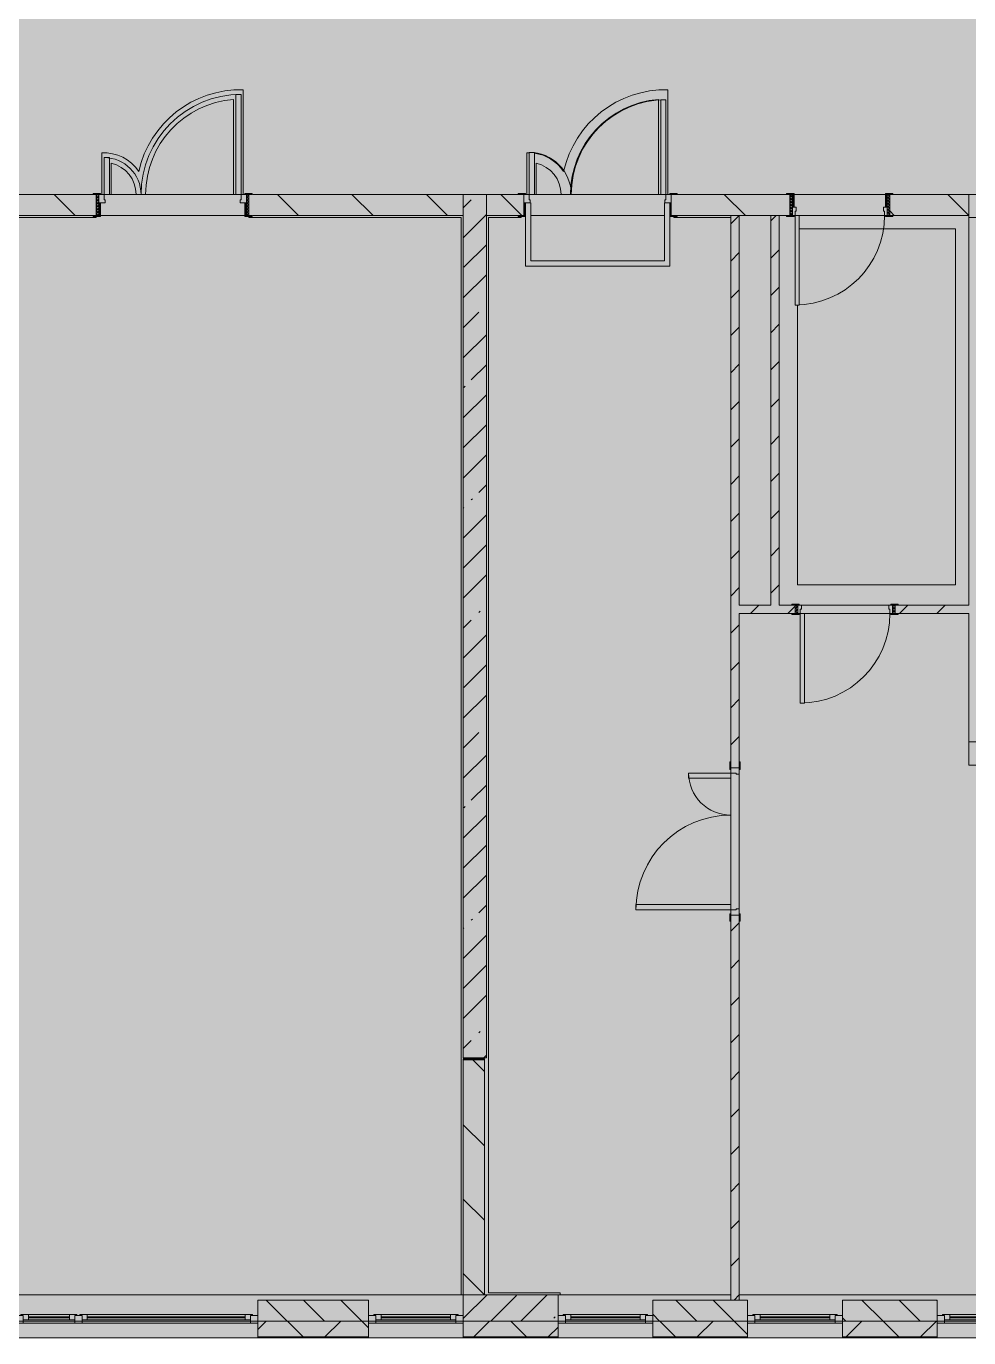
# Model space of a CAD drawing. Header units: millimetres. Extents: x 81382 to 274816, y -8553 to 29000.
# Drawn here: x 250786 to 259736, y -258 to 12198 of the extents above; entities that cross this region are included whole.
import ezdxf

# ---------------------------------------------------------------- set-up
doc = ezdxf.new("R2010")
doc.units = ezdxf.units.MM
for name, color, linetype, lineweight, true_color in [('A-DETL-1', 7, 'Continuous', 5, 0x737373), ('A-DOOR-4', 7, 'Continuous', 5, 0xb7b7b7), ('A-DOOR-5', 7, 'Continuous', 5, 0xe2e2e2), ('A-DOOR-6', 7, 'Continuous', 5, 0xaaaaaa), ('A-DOOR-FRAM-4', 7, 'Continuous', 5, 0xe2e2e2), ('A-DOOR-FRAM-5', 7, 'Continuous', 5, 0xb7b7b7), ('A-DOOR-FRAM-6', 7, 'Continuous', 5, 0xaaaaaa), ('A-FLOR-1', 7, 'Continuous', 5, 0xb7b7b7), ('A-GLAZ-2', 7, 'Continuous', 5, 0x737373), ('A-WALL-3', 7, 'Continuous', 5, 0x737373), ('A-WALL-4', 7, 'Continuous', 9, 0x737373), ('I-WALL-3', 7, 'Continuous', 5, 0x737373), ('S-COLS-2', 7, 'Continuous', 5, 0x737373)]:
    doc.layers.add(name, color=color, linetype=linetype, lineweight=lineweight, true_color=true_color)
doc.layers.add('A-DETL-GENF-2', color=7, linetype='Continuous', lineweight=9, true_color=0xc0c0c0, transparency=0.4)
for name, color, linetype, lineweight in [('A-WALL-2', 7, 'Continuous', 5), ('I-WALL-2', 7, 'Continuous', 5), ('S-COLS-1', 7, 'Continuous', 5)]:
    doc.layers.add(name, color=color, linetype=linetype, lineweight=lineweight)
pattern_1 = [(135, (147806.5, 0), (-353.5534, -353.5534), [])]
pattern_2 = [(45, (147806.5, 0), (-285.1231, 285.1231), []), (45, (148091.6, 0), (-285.1231, 285.1231), [504.031, -100.806, 16.764, -84.042])]
pattern_3 = [(45, (147806.5, 0), (-176.7767, 176.7767), [])]

# ---------------------------------------------------------------- blocks, each defined once
blk = doc.blocks.new('110_Дверь_СКБ_2Ст - Д-2а_л_ Из коридора на лестницу-32216062-3_6_3_птичка')
at = {"layer": 'A-DOOR-5'}
for points in [[(612.5, 100), (662.5, 100), (662.5, 1000), (612.5, 1000), (612.5, 299.9)], [(-587.5, 100), (-587.5, 500), (-637.5, 500), (-637.5, 100)], [(712.5, -100), (712.5, 20), (697.5, 20), (697.5, -100)]]:
    blk.add_hatch(color=256, dxfattribs=at).paths.add_polyline_path(points)
h = blk.add_hatch(color=256, dxfattribs=at)
h.paths.add_polyline_path([(652.5, 20), (712.5, 20), (712.5, 100), (662.5, 100), (662.5, 50), (652.5, 50)])
h.paths.add_polyline_path([(-627.5, 20), (-627.5, 50), (-637.5, 50), (-637.5, 100), (-687.5, 100), (-687.5, 20)])
at = {"layer": 'A-DOOR-FRAM-4'}
for points in [[(-672.5, 100), (-672.5, 108), (-742.5, 108), (-742.5, 100)], [(-672.5, -100), (-672.5, 20), (-687.5, 20), (-687.5, -100)], [(767.5, 100), (767.5, 108), (697.5, 108), (697.5, 100)], [(-672.5, -108), (-672.5, -100), (-742.5, -100), (-742.5, -108)], [(767.5, -108), (767.5, -100), (697.5, -100), (697.5, -108)]]:
    blk.add_hatch(color=256, dxfattribs=at).paths.add_polyline_path(points)
at = {"layer": 'A-DOOR-4'}
for p, q in [((662.5, 1000), (612.5, 1000)), ((612.5, 1000), (612.5, 100)), ((662.5, 100), (662.5, 1000)), ((-637.5, 500), (-637.5, 100)), ((-587.5, 500), (-637.5, 500)), ((-587.5, 100), (-587.5, 500)), ((-637.5, 100), (-587.5, 100)), ((612.5, 100), (662.5, 100))]:
    blk.add_line(p, q, dxfattribs=at)
for centre, radius, start, end in [((662.5, 100), 900, 90, 180), ((-637.5, 100), 400, 360, 90)]:
    blk.add_arc(centre, radius, start, end, dxfattribs=at)
at = {"layer": 'A-DOOR-FRAM-5'}
for p, q in [((-672.5, 108), (-742.5, 108)), ((-742.5, 108), (-742.5, 100)), ((-742.5, 100), (-672.5, 100)), ((-637.5, 100), (-687.5, 100)), ((-687.5, 100), (-687.5, 20)), ((-687.5, 20), (-627.5, 20)), ((-672.5, 20), (-687.5, 20)), ((-687.5, 20), (-687.5, -100)), ((-672.5, 100), (-672.5, 108)), ((-672.5, -100), (-672.5, 20)), ((-637.5, 50), (-637.5, 100)), ((-627.5, 50), (-637.5, 50)), ((-627.5, 20), (-627.5, 50)), ((662.5, 50), (652.5, 50)), ((652.5, 50), (652.5, 20)), ((652.5, 20), (712.5, 20)), ((662.5, 100), (662.5, 50)), ((712.5, 100), (662.5, 100)), ((767.5, 108), (697.5, 108)), ((697.5, 108), (697.5, 100)), ((697.5, 100), (767.5, 100)), ((712.5, 20), (697.5, 20)), ((697.5, 20), (697.5, -100)), ((712.5, 20), (712.5, 100)), ((712.5, -100), (712.5, 20)), ((767.5, 100), (767.5, 108)), ((-672.5, -100), (-742.5, -100)), ((-742.5, -100), (-742.5, -108)), ((-742.5, -108), (-672.5, -108)), ((-687.5, -100), (-672.5, -100)), ((-672.5, -108), (-672.5, -100)), ((697.5, -100), (712.5, -100)), ((767.5, -100), (697.5, -100)), ((697.5, -100), (697.5, -108)), ((697.5, -108), (767.5, -108)), ((767.5, -108), (767.5, -100))]:
    blk.add_line(p, q, dxfattribs=at)
blk = doc.blocks.new('120_Окно_СКБ_2Ст_Фрамуга сверху - 120_Окно_СКБ_2Ст_2300х2500_h_ ДОО-V62-3_6_3_птичка')
at = {"layer": 'A-GLAZ-2'}
for p, q in [((-1150, -127), (-1150, -57)), ((-1150, -57), (-1080, -57)), ((1150, -57), (-1150, -57)), ((-1080, -57), (-1080, -127)), ((-1080, -57), (1080, -57)), ((520, -87), (-1080, -87)), ((-1080, -87), (-1080, -127)), ((-1030, -137), (-1030, -87)), ((-1030, -107), (470, -107)), ((470, -117), (-1030, -117)), ((470, -137), (470, -87)), ((520, -127), (520, -57)), ((520, -57), (590, -57)), ((520, -127), (520, -87)), ((590, -57), (590, -127)), ((1080, -87), (590, -87)), ((590, -87), (590, -127)), ((640, -137), (640, -87)), ((640, -107), (1030, -107)), ((1030, -117), (640, -117)), ((1030, -137), (1030, -87)), ((1080, -127), (1080, -57)), ((1080, -57), (1150, -57)), ((1080, -127), (1080, -87)), ((1150, -57), (1150, -127)), ((-1080, -127), (-1150, -127)), ((-1150, -127), (-1100, -127)), ((-1080, -127), (-1100, -127)), ((-1100, -127), (-1100, -137)), ((-1100, -137), (540, -137)), ((540, -137), (-1100, -137)), ((590, -127), (520, -127)), ((540, -127), (520, -127)), ((540, -127), (570, -127)), ((540, -127), (570, -127)), ((540, -137), (540, -127)), ((590, -127), (570, -127)), ((570, -127), (570, -137)), ((570, -137), (1100, -137)), ((1100, -137), (570, -137)), ((1150, -127), (1080, -127)), ((1100, -127), (1080, -127)), ((1100, -127), (1150, -127)), ((1100, -137), (1100, -127))]:
    blk.add_line(p, q, dxfattribs=at)
blk = doc.blocks.new('120_Окно_СКБ_1Ст - 120_Окно_СКБ_1Ст 900х2500_h_ с форточкой-22876038-3_6_3_птичка')
at = {"layer": 'A-GLAZ-2'}
for p, q in [((-450, -127), (-450, -57)), ((-450, -57), (-380, -57)), ((450, -57), (-450, -57)), ((-380, -57), (-380, -127)), ((380, -87), (-380, -87)), ((-380, -87), (-380, -127)), ((-330, -137), (-330, -87)), ((-330, -107), (330, -107)), ((330, -117), (-330, -117)), ((330, -137), (330, -87)), ((380, -127), (380, -57)), ((380, -57), (450, -57)), ((380, -127), (380, -87)), ((450, -57), (450, -127)), ((-380, -127), (-450, -127)), ((-450, -127), (-400, -127)), ((-380, -127), (-400, -127)), ((-400, -127), (-400, -137)), ((-400, -137), (400, -137)), ((400, -137), (-400, -137)), ((450, -127), (380, -127)), ((400, -127), (380, -127)), ((400, -127), (450, -127)), ((400, -137), (400, -127))]:
    blk.add_line(p, q, dxfattribs=at)
blk = doc.blocks.new('110_Дверь_СКБ_1Ст_Внутренняя1 - Д-8 950x2100h_охрана-V34-3_6_3_птичка')
at = {"layer": 'A-DOOR-5'}
h = blk.add_hatch(color=256, dxfattribs=at)
h.paths.add_polyline_path([(437, 100), (437, 60), (427, 60), (427, 20), (462, 20), (462, 100)])
h.paths.add_polyline_path([(-413, 100), (-438, 100), (-438, 20), (-403, 20), (-403, 60), (-413, 60)])
at = {"layer": 'A-DOOR-6'}
h = blk.add_hatch(dxfattribs=at)
h.set_pattern_fill('FP_6', color=256, style=0, pattern_type=2)
h.set_pattern_definition([(135, (1826.41, 164.685), (-14.14214, -14.14214), []), (225, (1826.41, 164.685), (14.14214, -14.14214), [])])
h.paths.add_polyline_path([(487, 100), (462, 100), (462, -100), (487, -100)])
at = {"layer": 'A-DOOR-FRAM-4'}
for points in [[(397, 950), (397, 100), (437, 100), (437, 950)], [(-493, 108), (-493, 100), (-423, 100), (-423, 108)], [(-423, 20), (-438, 20), (-438, -100), (-423, -100)], [(517, 108), (447, 108), (447, 100), (517, 100)], [(462, 20), (447, 20), (447, -100), (462, -100)], [(-493, -100), (-493, -108), (-423, -108), (-423, -100)], [(447, -100), (447, -108), (517, -108), (517, -100)]]:
    blk.add_hatch(color=256, dxfattribs=at).paths.add_polyline_path(points)
at = {"layer": 'A-DOOR-FRAM-6'}
h = blk.add_hatch(dxfattribs=at)
h.set_pattern_fill('FP_7', color=256, style=0, pattern_type=2)
h.set_pattern_definition([(45, (-296.384, 164.685), (-14.1421, 14.1421), []), (135, (-296.384, 164.685), (-14.1421, -14.1421), [])])
h.paths.add_polyline_path([(-438, 100), (-463, 100), (-463, -100), (-438, -100)])
at = {"layer": 'A-DOOR-4'}
for p, q in [((437, 950), (397, 950)), ((397, 950), (397, 100)), ((437, 100), (437, 950)), ((397, 100), (437, 100))]:
    blk.add_line(p, q, dxfattribs=at)
blk.add_arc((437, 100), 850, 90, 180, dxfattribs=at)
at = {"layer": 'A-DOOR-FRAM-5'}
for p, q in [((-423, 108), (-493, 108)), ((-493, 108), (-493, 100)), ((-493, 100), (-423, 100)), ((-438, 100), (-463, 100)), ((-463, 100), (-463, -100)), ((-413, 100), (-438, 100)), ((-438, 100), (-438, 20)), ((-438, -100), (-438, 100)), ((-423, 100), (-438, 100)), ((-438, 100), (-438, 99)), ((-438, 99), (-423, 99)), ((-438, 20), (-403, 20)), ((-423, 20), (-438, 20)), ((-438, 20), (-438, -100)), ((-423, 100), (-423, 108)), ((-423, 99), (-423, 100)), ((-423, -100), (-423, 20)), ((-413, 60), (-413, 100)), ((-403, 60), (-413, 60)), ((-403, 20), (-403, 60)), ((437, 60), (427, 60)), ((427, 60), (427, 20)), ((427, 20), (462, 20)), ((437, 100), (437, 60)), ((462, 100), (437, 100)), ((517, 108), (447, 108)), ((447, 108), (447, 100)), ((462, 100), (447, 100)), ((447, 100), (447, 99)), ((447, 100), (517, 100)), ((447, 99), (462, 99)), ((462, 20), (447, 20)), ((447, 20), (447, -100)), ((462, 20), (462, 100)), ((487, 100), (462, 100)), ((462, 100), (462, -100)), ((462, 99), (462, 100)), ((462, -100), (462, 20)), ((487, -100), (487, 100)), ((517, 100), (517, 108)), ((-423, -100), (-493, -100)), ((-493, -100), (-493, -108)), ((-493, -108), (-423, -108)), ((-463, -100), (-438, -100)), ((-438, -100), (-423, -100)), ((-423, -108), (-423, -100)), ((447, -100), (462, -100)), ((517, -100), (447, -100)), ((447, -100), (447, -108)), ((447, -108), (517, -108)), ((462, -100), (487, -100)), ((517, -108), (517, -100))]:
    blk.add_line(p, q, dxfattribs=at)
blk = doc.blocks.new('110_Дверь_СКБ_1Ст_Внутренняя1 - Д-8 950x2100h_охрана-V64-3_6_3_птичка')
at = {"layer": 'A-DOOR-5'}
h = blk.add_hatch(color=256, dxfattribs=at)
h.paths.add_polyline_path([(462, 40), (437, 40), (437, 0), (427, 0), (427, -40), (462, -40)])
h.paths.add_polyline_path([(-438, 40), (-438, -40), (-403, -40), (-403, 0), (-413, 0), (-413, 40)])
at = {"layer": 'A-DOOR-6'}
h = blk.add_hatch(dxfattribs=at)
h.set_pattern_fill('FP_16', color=256, style=0, pattern_type=2)
h.set_pattern_definition([(135, (1826.41, 104.685), (-14.14214, -14.14214), []), (225, (1826.41, 104.685), (14.14214, -14.14214), [])])
h.paths.add_polyline_path([(487, 40), (462, 40), (462, -40), (487, -40)])
at = {"layer": 'A-DOOR-FRAM-4'}
for points in [[(397, 890), (397, 40), (437, 40), (437, 890)], [(-493, 48), (-493, 40), (-423, 40), (-423, 48)], [(517, 48), (447, 48), (447, 40), (517, 40)], [(-423, -40), (-493, -40), (-493, -48), (-423, -48)], [(447, -40), (447, -48), (517, -48), (517, -40)]]:
    blk.add_hatch(color=256, dxfattribs=at).paths.add_polyline_path(points)
at = {"layer": 'A-DOOR-FRAM-6'}
h = blk.add_hatch(dxfattribs=at)
h.set_pattern_fill('FP_17', color=256, style=0, pattern_type=2)
h.set_pattern_definition([(45, (-296.384, 104.685), (-14.1421, 14.1421), []), (135, (-296.384, 104.685), (-14.1421, -14.1421), [])])
h.paths.add_polyline_path([(-438, 40), (-463, 40), (-463, -40), (-438, -40)])
at = {"layer": 'A-DOOR-4'}
for p, q in [((437, 890), (397, 890)), ((397, 890), (397, 40)), ((437, 40), (437, 890)), ((397, 40), (437, 40))]:
    blk.add_line(p, q, dxfattribs=at)
blk.add_arc((437, 40), 850, 90, 180, dxfattribs=at)
at = {"layer": 'A-DOOR-FRAM-5'}
for p, q in [((-423, 48), (-493, 48)), ((-493, 48), (-493, 40)), ((-493, 40), (-423, 40)), ((-438, 40), (-463, 40)), ((-463, 40), (-463, -40)), ((-413, 40), (-438, 40)), ((-438, 40), (-438, -40)), ((-438, -40), (-438, 40)), ((-423, 40), (-438, 40)), ((-438, 40), (-438, 39)), ((-438, 39), (-423, 39)), ((-423, 40), (-423, 48)), ((-423, 39), (-423, 40)), ((-413, 0), (-413, 40)), ((-403, 0), (-413, 0)), ((-403, -40), (-403, 0)), ((437, 0), (427, 0)), ((427, 0), (427, -40)), ((437, 40), (437, 0)), ((462, 40), (437, 40)), ((517, 48), (447, 48)), ((447, 48), (447, 40)), ((462, 40), (447, 40)), ((447, 40), (447, 39)), ((447, 40), (517, 40)), ((447, 39), (462, 39)), ((462, -40), (462, 40)), ((487, 40), (462, 40)), ((462, 40), (462, -40)), ((462, 39), (462, 40)), ((487, -40), (487, 40)), ((517, 40), (517, 48)), ((-423, -40), (-493, -40)), ((-493, -40), (-493, -48)), ((-493, -48), (-423, -48)), ((-463, -40), (-438, -40)), ((-423, -39), (-438, -39)), ((-438, -39), (-438, -40)), ((-438, -40), (-403, -40)), ((-438, -40), (-423, -40)), ((-423, -40), (-423, -39)), ((-423, -48), (-423, -40)), ((427, -40), (462, -40)), ((462, -39), (447, -39)), ((447, -39), (447, -40)), ((447, -40), (462, -40)), ((517, -40), (447, -40)), ((447, -40), (447, -48)), ((447, -48), (517, -48)), ((462, -40), (462, -39)), ((462, -40), (487, -40)), ((517, -48), (517, -40))]:
    blk.add_line(p, q, dxfattribs=at)
blk = doc.blocks.new('110_Дверь_СКБ_2Ст - Д-6_л__ ДОО_Дв_1450x2100h_Дверь из раздевальной в коридор-V65-3_6_3_птичка')
at = {"layer": 'A-DOOR-5'}
for points in [[(662.5, 100), (662.5, 1050), (612.5, 1050), (612.5, 100)], [(-587.5, 100), (-587.5, 450), (-637.5, 450), (-637.5, 100)]]:
    blk.add_hatch(color=256, dxfattribs=at).paths.add_polyline_path(points)
h = blk.add_hatch(color=256, dxfattribs=at)
h.paths.add_polyline_path([(652.5, 20), (712.5, 20), (712.5, 100), (662.5, 100), (662.5, 50), (652.5, 50)])
h.paths.add_polyline_path([(-627.5, 20), (-627.5, 50), (-637.5, 50), (-637.5, 100), (-687.5, 100), (-687.5, 20)])
at = {"layer": 'A-DOOR-6'}
h = blk.add_hatch(dxfattribs=at)
h.set_pattern_fill('FP_18', color=256, style=0, pattern_type=2)
h.set_pattern_definition([(135, (1576.41, 164.685), (-14.14214, -14.14214), []), (225, (1576.41, 164.685), (14.14214, -14.14214), [])])
h.paths.add_polyline_path([(737.5, -100), (737.5, 100), (712.5, 100), (712.5, -100)])
at = {"layer": 'A-DOOR-FRAM-4'}
for points in [[(-672.5, 100), (-672.5, 108), (-742.5, 108), (-742.5, 100)], [(-672.5, -100), (-672.5, 20), (-687.5, 20), (-687.5, -100)], [(767.5, 100), (767.5, 108), (697.5, 108), (697.5, 100)], [(712.5, -100), (712.5, 20), (697.5, 20), (697.5, -100)], [(-672.5, -108), (-672.5, -100), (-742.5, -100), (-742.5, -108)], [(767.5, -108), (767.5, -100), (697.5, -100), (697.5, -108)]]:
    blk.add_hatch(color=256, dxfattribs=at).paths.add_polyline_path(points)
at = {"layer": 'A-DOOR-FRAM-6'}
h = blk.add_hatch(dxfattribs=at)
h.set_pattern_fill('FP_19', color=256, style=0, pattern_type=2)
h.set_pattern_definition([(45, (-546.384, 164.685), (-14.1421, 14.1421), []), (135, (-546.384, 164.685), (-14.1421, -14.1421), [])])
h.paths.add_polyline_path([(-687.5, -100), (-687.5, 100), (-712.5, 100), (-712.5, -100)])
at = {"layer": 'A-DOOR-4'}
for p, q in [((662.5, 1050), (612.5, 1050)), ((612.5, 1050), (612.5, 100)), ((662.5, 100), (662.5, 1050)), ((-637.5, 450), (-637.5, 100)), ((-587.5, 450), (-637.5, 450)), ((-587.5, 100), (-587.5, 450)), ((-637.5, 100), (-587.5, 100)), ((612.5, 100), (662.5, 100))]:
    blk.add_line(p, q, dxfattribs=at)
for centre, radius, start, end in [((662.5, 100), 950, 90, 180), ((-637.5, 100), 350, 360, 90)]:
    blk.add_arc(centre, radius, start, end, dxfattribs=at)
at = {"layer": 'A-DOOR-FRAM-5'}
for p, q in [((-672.5, 108), (-742.5, 108)), ((-742.5, 108), (-742.5, 100)), ((-742.5, 100), (-672.5, 100)), ((-687.5, 100), (-712.5, 100)), ((-712.5, 100), (-712.5, -100)), ((-637.5, 100), (-687.5, 100)), ((-687.5, 100), (-687.5, 20)), ((-687.5, -100), (-687.5, 100)), ((-687.5, 20), (-627.5, 20)), ((-672.5, 20), (-687.5, 20)), ((-687.5, 20), (-687.5, -100)), ((-672.5, 100), (-672.5, 108)), ((-672.5, -100), (-672.5, 20)), ((-637.5, 50), (-637.5, 100)), ((-627.5, 50), (-637.5, 50)), ((-627.5, 20), (-627.5, 50)), ((662.5, 50), (652.5, 50)), ((652.5, 50), (652.5, 20)), ((652.5, 20), (712.5, 20)), ((662.5, 100), (662.5, 50)), ((712.5, 100), (662.5, 100)), ((767.5, 108), (697.5, 108)), ((697.5, 108), (697.5, 100)), ((697.5, 100), (767.5, 100)), ((712.5, 20), (697.5, 20)), ((697.5, 20), (697.5, -100)), ((712.5, 20), (712.5, 100)), ((737.5, 100), (712.5, 100)), ((712.5, 100), (712.5, -100)), ((712.5, -100), (712.5, 20)), ((737.5, -100), (737.5, 100)), ((767.5, 100), (767.5, 108)), ((-672.5, -100), (-742.5, -100)), ((-742.5, -100), (-742.5, -108)), ((-742.5, -108), (-672.5, -108)), ((-712.5, -100), (-687.5, -100)), ((-687.5, -100), (-672.5, -100)), ((-672.5, -108), (-672.5, -100)), ((697.5, -100), (712.5, -100)), ((767.5, -100), (697.5, -100)), ((697.5, -100), (697.5, -108)), ((697.5, -108), (767.5, -108)), ((712.5, -100), (737.5, -100)), ((767.5, -108), (767.5, -100))]:
    blk.add_line(p, q, dxfattribs=at)
blk = doc.blocks.new('110_Дверь_СКБ_2Ст - Д-5_п_ Из игровой в коридор-32351726-3_6_3_птичка')
at = {"layer": 'A-DOOR-5'}
h = blk.add_hatch(color=256, dxfattribs=at)
h.paths.add_polyline_path([(712, -40), (712, 40), (652, 40), (652, 10), (662, 10), (662, -40)])
h.paths.add_polyline_path([(-628, 40), (-688, 40), (-688, -40), (-638, -40), (-638, 10), (-628, 10)])
for points in [[(-588, -440), (-588, -40), (-638, -40), (-638, -440)], [(662, -40), (612, -40), (612, -940), (662, -940)]]:
    blk.add_hatch(color=256, dxfattribs=at).paths.add_polyline_path(points)
at = {"layer": 'A-DOOR-FRAM-4'}
for points in [[(-672, 48), (-743, 48), (-743, 40), (-672, 40)], [(768, 48), (698, 48), (698, 40), (768, 40)], [(-672, -40), (-743, -40), (-743, -48), (-672, -48)], [(768, -40), (698, -40), (698, -48), (768, -48)]]:
    blk.add_hatch(color=256, dxfattribs=at).paths.add_polyline_path(points)
at = {"layer": 'A-DOOR-4'}
for p, q in [((-638, -40), (-588, -40)), ((-638, -440), (-638, -40)), ((-588, -40), (-588, -440)), ((612, -40), (662, -40)), ((612, -940), (612, -40)), ((662, -40), (662, -940)), ((-588, -440), (-638, -440)), ((662, -940), (612, -940))]:
    blk.add_line(p, q, dxfattribs=at)
for centre, radius, start, end in [((-638, -40), 400, 270, 0), ((662, -40), 900, 180, 270)]:
    blk.add_arc(centre, radius, start, end, dxfattribs=at)
at = {"layer": 'A-DOOR-FRAM-5'}
for p, q in [((-743, 48), (-672, 48)), ((-743, 40), (-743, 48)), ((-672, 40), (-743, 40)), ((-688, 40), (-628, 40)), ((-688, -40), (-688, 40)), ((-688, 40), (-672, 40)), ((-688, 39), (-688, 40)), ((-672, 39), (-688, 39)), ((-672, 48), (-672, 40)), ((-672, 40), (-672, 39)), ((-638, 10), (-638, -40)), ((-628, 10), (-638, 10)), ((-628, 40), (-628, 10)), ((652, 40), (712, 40)), ((652, 10), (652, 40)), ((662, 10), (652, 10)), ((662, -40), (662, 10)), ((698, 40), (698, 48)), ((698, 48), (768, 48)), ((698, 39), (698, 40)), ((698, 40), (712, 40)), ((768, 40), (698, 40)), ((712, 39), (698, 39)), ((712, 40), (712, -40)), ((712, 40), (712, 39)), ((768, 48), (768, 40)), ((-743, -40), (-672, -40)), ((-743, -48), (-743, -40)), ((-672, -48), (-743, -48)), ((-638, -40), (-688, -40)), ((-672, -40), (-672, -48)), ((712, -40), (662, -40)), ((698, -48), (698, -40)), ((698, -40), (768, -40)), ((768, -48), (698, -48)), ((768, -40), (768, -48))]:
    blk.add_line(p, q, dxfattribs=at)

msp = doc.modelspace()

# ---------------------------------------------------------------- hatches: boundary and pattern name
at = {"layer": 'A-DETL-GENF-2'}
msp.add_hatch(color=256, dxfattribs=at).paths.add_polyline_path([(272158.8, -258), (273039.5, -258), (273039.5, 21479), (241139.5, 21479), (241139.5, 27379), (232376.5, 27379), (232376.5, 10208.3), (237016.5, 10208.3), (237016.5, -258), (271243.4, -258)])
at = {"layer": 'A-WALL-2'}
h = msp.add_hatch(dxfattribs=at)
h.set_pattern_fill('FP_65', color=256, style=0, pattern_type=2)
h.set_pattern_definition([(135, (147806.5, 0), (-176.7767, -176.7767), [])])
h.paths.add_polyline_path([(269236.5, -100), (269236.5, 100), (268936.5, 100), (268936.5, -100)])
h.paths.add_polyline_path([(261486.5, -100), (261486.5, 100), (261236.5, 100), (261236.5, -100)])
h.paths.add_polyline_path([(258536.5, -100), (259436.5, -100), (259436.5, 100), (258536.5, 100)])
h.paths.add_polyline_path([(267136.5, -100), (267136.5, 100), (266636.5, 100), (266636.5, -100)])
h.paths.add_polyline_path([(256736.5, -100), (257636.5, -100), (257636.5, 100), (256736.5, 100)])
h.paths.add_polyline_path([(264836.1, -100), (264836.5, -100), (264836.1, 100), (263786.5, 100), (263786.5, -100), (263920.8, -100)])
h.paths.add_polyline_path([(249275.5, -100), (249536.5, -100), (249536.5, 100), (248636.5, 100), (248636.5, -100)])
h.paths.add_polyline_path([(242336.5, -100), (242586.5, -100), (242586.5, 100), (242336.5, 100), (242336.5, 56.5)])
h.paths.add_polyline_path([(254036.5, -100), (254036.5, 100), (252986.5, 100), (252986.5, -100)])
h.paths.add_polyline_path([(245614.1, -100), (245936.5, -100), (245936.5, 100), (244886.5, 100), (244886.5, -100)])
h.paths.add_polyline_path([(250436.5, -100), (250686.5, -100), (250686.5, 100), (250436.5, 100)])
h.paths.add_polyline_path([(240122.1, -100), (240536.5, -100), (240536.5, 100), (239736.5, 100), (239736.5, -100)])
h = msp.add_hatch(dxfattribs=at)
h.set_pattern_fill('FP_67', color=256, style=0, pattern_type=2)
h.set_pattern_definition([(45, (147806.5, 0), (-353.5534, 353.5534), []), (135, (147806.5, 0), (-353.5534, -353.5534), [])])
h.paths.add_polyline_path([(271536.5, -250), (272886.5, -250), (272886.5, -100), (271536.5, -100)])
h.paths.add_polyline_path([(268497.4, -250), (269236.5, -250), (269236.5, -100), (268036.5, -100), (268036.5, -250)])
h.paths.add_polyline_path([(256736.5, -250), (257636.5, -250), (257636.5, -100), (256736.5, -100)])
h.paths.add_polyline_path([(261486.5, -250), (261486.5, -100), (260336.5, -100), (260336.5, -250), (261174.8, -250)])
h.paths.add_polyline_path([(254936.5, -250), (255836.5, -250), (255836.5, -100), (254936.5, -100)])
h.paths.add_polyline_path([(263786.5, -250), (264836.5, -250), (264836.1, -100), (263786.5, -100)])
h.paths.add_polyline_path([(259436.5, -250), (259436.5, -100), (258536.5, -100), (258536.5, -250)])
h.paths.add_polyline_path([(267136.5, -250), (267136.5, -100), (265736.5, -100), (265736.5, -250), (265751.4, -250)])
h.paths.add_polyline_path([(250686.5, -250), (250686.5, -100), (248636.5, -100), (248636.5, -250), (250190.8, -250)])
h.paths.add_polyline_path([(254036.5, -250), (254036.5, -100), (252986.5, -100), (252986.5, -250)])
h.paths.add_polyline_path([(247736.5, -250), (247736.5, -100), (246836.5, -100), (246836.5, -250), (247444.8, -250)])
h.paths.add_polyline_path([(245614.1, -250), (245936.5, -250), (245936.5, -100), (244886.5, -100), (244886.5, -250)])
h.paths.add_polyline_path([(241436.5, -250), (242586.5, -250), (242586.5, -100), (241436.5, -100)])
h.paths.add_polyline_path([(240536.5, -250), (240536.5, -100), (239736.5, -100), (239736.5, -250), (240122.1, -250)])
h.paths.add_polyline_path([(238836.5, -250), (238836.5, -100), (237016.5, -100), (237016.5, -250), (238291.5, -250)])
at = {"layer": 'I-WALL-2'}
h = msp.add_hatch(dxfattribs=at)
h.set_pattern_fill('FP_66', color=256, style=0, pattern_type=2)
h.set_pattern_definition(pattern_1)
h.paths.add_polyline_path([(249416.5, 10400), (251451.5, 10400), (251451.5, 10600), (249416.5, 10600)])
h.paths.add_polyline_path([(254767.5, 10400), (254936.5, 10400), (254936.5, 10600), (252901.5, 10600), (252901.5, 10400), (252936.8, 10400)])
h.paths.add_polyline_path([(237791.5, 10400), (237791.5, 10600), (237416.5, 10600), (237416.5, 10400), (237736.5, 10400)])
h.paths.add_polyline_path([(239206.8, 10400), (240316.5, 10400), (240316.5, 10600), (239191.5, 10600), (239191.5, 10400)])
h.paths.add_polyline_path([(241952.8, 10400), (242016.5, 10400), (242016.5, 10600), (241266.5, 10600), (241266.5, 10400), (241296.5, 10400)])
h = msp.add_hatch(dxfattribs=at)
h.set_pattern_fill('FP_63', color=256, style=0, pattern_type=2)
h.set_pattern_definition(pattern_2)
h.paths.add_polyline_path([(254936.5, 2400), (255156.5, 2400), (255156.5, 10600), (254936.5, 10600), (254936.5, 4513.2)])
h = msp.add_hatch(dxfattribs=at)
h.set_pattern_fill('FP_66', color=256, style=0, pattern_type=2)
h.set_pattern_definition(pattern_1)
h.paths.add_polyline_path([(268497.4, 10400), (269016.5, 10400), (269016.5, 10600), (267136.5, 10600), (267136.5, 10400), (267582.1, 10400)])
h.paths.add_polyline_path([(255156.5, 10400), (255511.5, 10400), (255511.5, 10600), (255156.5, 10600), (255156.5, 10525.9)])
h.paths.add_polyline_path([(257111.5, 10400), (258036.5, 10400), (258036.5, 10600), (256911.5, 10600), (256911.5, 10400), (256966.5, 10400)])
h.paths.add_polyline_path([(259344.1, 10400), (259736.5, 10400), (259736.5, 10600), (258986.5, 10600), (258986.5, 10400), (259016.5, 10400)])
h = msp.add_hatch(dxfattribs=at)
h.set_pattern_fill('FP_68', color=256, style=0, pattern_type=2)
h.set_pattern_definition(pattern_3)
h.paths.add_polyline_path([(257513.5, 100), (257556.5, 100), (257556.5, 3755), (257476.5, 3755), (257476.5, 100)])
h.paths.add_polyline_path([(257556.5, 5155), (257556.5, 10400), (257476.5, 10400), (257476.5, 5155), (257526.5, 5155)])
h = msp.add_hatch(dxfattribs=at)
h.set_pattern_fill('FP_68', color=256, style=0, pattern_type=2)
h.set_pattern_definition(pattern_3)
h.paths.add_polyline_path([(257936.5, 6700), (257936.5, 10400), (257856.5, 10400), (257856.5, 6700)])
h = msp.add_hatch(dxfattribs=at)
h.set_pattern_fill('FP_68', color=256, style=0, pattern_type=2)
h.set_pattern_definition(pattern_3)
h.paths.add_polyline_path([(258056.5, 6620), (258086.5, 6620), (258086.5, 6700), (257556.5, 6699.6), (257556.5, 6620)])
h.paths.add_polyline_path([(259736.5, 6620), (259736.5, 6700), (259036.5, 6699.6), (259036.5, 6620), (259066.5, 6620)])
h = msp.add_hatch(dxfattribs=at)
h.set_pattern_fill('FP_66', color=256, style=0, pattern_type=2)
h.set_pattern_definition(pattern_1)
h.paths.add_polyline_path([(255136.5, 150), (255136.5, 2380), (254936.5, 2380), (254936.5, 150)])
at = {"layer": 'S-COLS-1'}
h = msp.add_hatch(dxfattribs=at)
h.set_pattern_fill('FP_63', color=256, style=0, pattern_type=2)
h.set_pattern_definition(pattern_2)
h.paths.add_polyline_path([(254936.5, -100), (255836.5, -100), (255836.5, 150), (254936.5, 150), (254936.5, 140.2)])

# ---------------------------------------------------------------- linework, layer by layer
at = {"layer": 'A-DETL-1'}
for p, q in [((259610, 10273.7), (258126.5, 10273.7)), ((259610, 6893.7), (259610, 10273.7)), ((258110, 9550), (258110, 6893.7)), ((258110, 6893.7), (259610, 6893.7))]:
    msp.add_line(p, q, dxfattribs=at)
at = {"layer": 'A-FLOR-1'}
for p, q in [((252844.9, 10600), (252844.9, 11594.8)), ((256879.9, 10600), (256879.9, 11594.8)), ((252754.9, 11502.3), (252754.9, 10600)), ((256789.9, 11502.3), (256789.9, 10600)), ((251503.7, 10994.4), (251503.7, 10600)), ((255538.7, 10994.4), (255538.7, 10600)), ((251593.7, 10600), (251593.7, 10897.1)), ((255628.7, 10600), (255628.7, 10897.1)), ((251576.5, 10600), (251593.7, 10600)), ((251829.9, 10600), (251919.9, 10600)), ((251919.9, 10600), (252776.5, 10600)), ((255611.5, 10600), (255628.7, 10600)), ((255864.9, 10600), (255954.9, 10600)), ((255954.9, 10600), (256811.5, 10600)), ((255576.5, 9970), (255576.5, 10520)), ((256846.5, 10520), (256846.5, 9970)), ((251451.5, 10380), (249437.5, 10380)), ((251451.5, 10392), (251451.5, 10380)), ((252901.5, 10380), (252901.5, 10392)), ((254916.5, 10380), (252901.5, 10380)), ((254916.5, 150), (254916.5, 10380)), ((255486.5, 10380), (255176.5, 10380)), ((255176.5, 10380), (255176.5, 170)), ((255486.5, 10392), (255486.5, 10380)), ((255526.5, 10392), (255526.5, 9920)), ((256896.5, 9920), (256896.5, 10392)), ((256936.5, 10380), (256936.5, 10392)), ((257476.5, 10380), (256936.5, 10380)), ((256846.5, 9970), (255576.5, 9970)), ((255526.5, 9920), (256896.5, 9920)), ((255176.5, 170), (255856.5, 170)), ((255856.5, 170), (255856.5, 150))]:
    msp.add_line(p, q, dxfattribs=at)
for centre, radius, start, end in [((252824.9, 10600), 995, 88.8489, 167.32946), ((256859.9, 10600), 995, 88.8489, 167.32946), ((252824.9, 10600), 905, 94.43687, 180), ((256859.9, 10600), 905, 94.43687, 180), ((251524.9, 10600), 395, 33.54048, 93.07201), ((255559.9, 10600), 395, 89.76418, 93.07201), ((255559.9, 10600), 395, 33.54048, 82.48481), ((251524.9, 10600), 305, 0, 76.9573), ((255559.9, 10600), 305, 0, 76.9573)]:
    msp.add_arc(centre, radius, start, end, dxfattribs=at)
at = {"layer": 'A-WALL-3'}
for p, q in [((254036.5, 100), (252986.5, 100)), ((252986.5, 100), (252986.5, -258)), ((254036.5, -258), (254036.5, 100)), ((257476.5, 100), (256736.5, 100)), ((256736.5, 100), (256736.5, -258)), ((257636.5, 100), (257556.5, 100)), ((257636.5, -258), (257636.5, 100)), ((259436.5, 100), (258536.5, 100)), ((258536.5, 100), (258536.5, -258)), ((259436.5, -258), (259436.5, 100)), ((250686.5, -100), (252986.5, -100)), ((255836.5, -100), (254936.5, -100)), ((254936.5, -100), (254936.5, -258)), ((255836.5, -258), (255836.5, -100)), ((257636.5, -100), (258536.5, -100)), ((240536.5, -258), (254936.5, -258)), ((254936.5, -258), (264836.5, -258))]:
    msp.add_line(p, q, dxfattribs=at)
at = {"layer": 'A-WALL-4'}
for p, q in [((254936.5, 10400), (254936.5, 10600)), ((255156.5, 10600), (255156.5, 10400)), ((259736.5, 10400), (259736.5, 10600)), ((257556.5, 10400), (257476.5, 10400)), ((257936.5, 10400), (257856.5, 10400)), ((259816.5, 10380), (259736.5, 10380)), ((259736.5, 5400), (259816.5, 5400)), ((257476.5, 100), (257556.5, 100)), ((252986.5, -100), (254036.5, -100)), ((254036.5, -100), (252986.5, -100)), ((256736.5, -100), (257636.5, -100)), ((257636.5, -100), (256736.5, -100)), ((258536.5, -100), (259436.5, -100)), ((259436.5, -100), (258536.5, -100)), ((252986.5, -250), (254036.5, -250)), ((252986.5, -253), (254036.5, -253)), ((254936.5, -250), (255836.5, -250)), ((254936.5, -253), (255836.5, -253)), ((256736.5, -250), (257636.5, -250)), ((256736.5, -253), (257636.5, -253)), ((258536.5, -250), (259436.5, -250)), ((258536.5, -253), (259436.5, -253))]:
    msp.add_line(p, q, dxfattribs=at)
at = {"layer": 'I-WALL-3'}
for p, q in [((251421.5, 10600), (246506.5, 10600)), ((251593.7, 10600), (251829.9, 10600)), ((255456.5, 10600), (252936.8, 10600)), ((255628.7, 10600), (255864.9, 10600)), ((258006.5, 10600), (256966.5, 10600)), ((258076.5, 10600), (258946.5, 10600)), ((269016.5, 10600), (259016.5, 10600)), ((249416.5, 10400), (251421.5, 10400)), ((252861.5, 10400), (251491.5, 10400)), ((252936.8, 10400), (254936.5, 10400)), ((254936.5, 10400), (254936.5, 2400)), ((255156.5, 10400), (255456.5, 10400)), ((255156.5, 2400), (255156.5, 10400)), ((256846.5, 10400), (255576.5, 10400)), ((256966.5, 10400), (257476.5, 10400)), ((257476.5, 10400), (257476.5, 5210)), ((257556.5, 10400), (257856.5, 10400)), ((257556.5, 6700), (257556.5, 10400)), ((257856.5, 10400), (257856.5, 6700)), ((257936.5, 10400), (258006.5, 10400)), ((257936.5, 6700), (257936.5, 10400)), ((258936.5, 10400), (258126.5, 10400)), ((259016.5, 10400), (259736.5, 10400)), ((259736.5, 10400), (259736.5, 6700)), ((257856.5, 6700), (257556.5, 6700)), ((257556.5, 6620), (258056.5, 6620)), ((257556.5, 5210), (257556.5, 6620)), ((258056.5, 6700), (257936.5, 6700)), ((258146.5, 6700), (258976.5, 6700)), ((258986.5, 6620), (258176.5, 6620)), ((259736.5, 6700), (259066.5, 6700)), ((259066.5, 6620), (259736.5, 6620)), ((259736.5, 6620), (259736.5, 5180)), ((259736.5, 5180), (265156.5, 5180)), ((257476.5, 3855), (257476.5, 5055)), ((257556.5, 5095), (257556.5, 3815)), ((257476.5, 3700), (257476.5, 100)), ((257556.5, 100), (257556.5, 3700)), ((254936.5, 2400), (255156.5, 2400)), ((254936.5, 2390), (254936.5, 150)), ((254936.5, 2390), (255136.5, 2390)), ((255136.5, 2380), (254936.5, 2380)), ((255136.5, 150), (255136.5, 2390)), ((250436.5, 150), (254936.5, 150)), ((254936.5, 150), (255136.5, 150)), ((255836.5, 150), (257476.5, 150)), ((257556.5, 150), (260336.5, 150)), ((254936.5, -100), (254036.5, -100)), ((256736.5, -100), (255836.5, -100)), ((260336.5, -100), (259436.5, -100))]:
    msp.add_line(p, q, dxfattribs=at)
at = {"layer": 'S-COLS-2'}
for p, q in [((255836.5, 150), (254936.5, 150)), ((254936.5, 150), (254936.5, -100)), ((255836.5, -100), (255836.5, 150)), ((254936.5, -100), (255836.5, -100))]:
    msp.add_line(p, q, dxfattribs=at)

# ---------------------------------------------------------------- block references
at = {"layer": 'A-DOOR-4'}
for name, p in [('110_Дверь_СКБ_2Ст - Д-6_л__ ДОО_Дв_1450x2100h_Дверь из раздевальной в коридор-V65-3_6_3_птичка', (252164, 10500)), ('110_Дверь_СКБ_2Ст - Д-2а_л_ Из коридора на лестницу-32216062-3_6_3_птичка', (256199, 10500))]:
    msp.add_blockref(name, p, dxfattribs=at)
for name, p, rotation in [('110_Дверь_СКБ_1Ст_Внутренняя1 - Д-8 950x2100h_охрана-V34-3_6_3_птичка', (258524, 10500), 180), ('110_Дверь_СКБ_1Ст_Внутренняя1 - Д-8 950x2100h_охрана-V64-3_6_3_птичка', (258574, 6660), 180), ('110_Дверь_СКБ_2Ст - Д-5_п_ Из игровой в коридор-32351726-3_6_3_птичка', (257516.5, 4467.5), 269.9999999999999)]:
    msp.add_blockref(name, p, dxfattribs=dict(at, rotation=rotation))
at = {"layer": 'A-GLAZ-2', "rotation": 180}
for name, p in [('120_Окно_СКБ_2Ст_Фрамуга сверху - 120_Окно_СКБ_2Ст_2300х2500_h_ ДОО-V62-3_6_3_птичка', (251836.5, -175)), ('120_Окно_СКБ_1Ст - 120_Окно_СКБ_1Ст 900х2500_h_ с форточкой-22876038-3_6_3_птичка', (254486.5, -175)), ('120_Окно_СКБ_1Ст - 120_Окно_СКБ_1Ст 900х2500_h_ с форточкой-22876038-3_6_3_птичка', (256286.5, -175)), ('120_Окно_СКБ_1Ст - 120_Окно_СКБ_1Ст 900х2500_h_ с форточкой-22876038-3_6_3_птичка', (258086.5, -175)), ('120_Окно_СКБ_1Ст - 120_Окно_СКБ_1Ст 900х2500_h_ с форточкой-22876038-3_6_3_птичка', (259886.5, -175))]:
    msp.add_blockref(name, p, dxfattribs=at)

doc.saveas('drawing.dxf')
